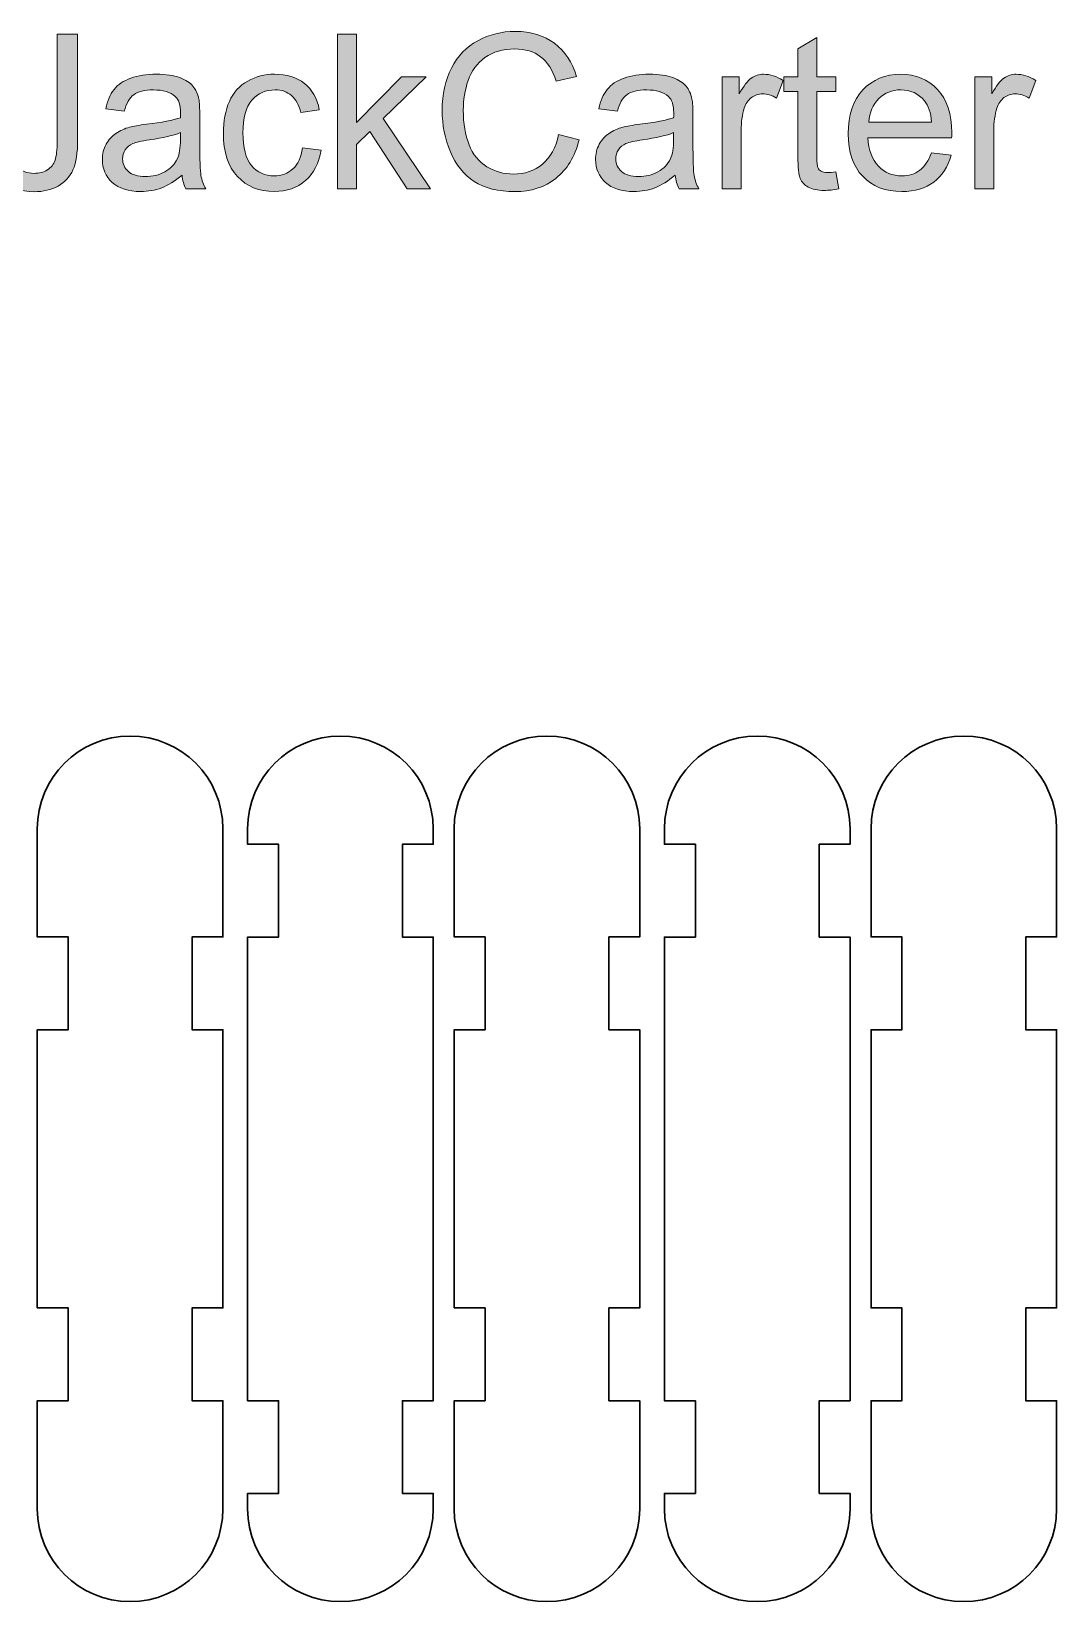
# Model space of a CAD drawing. Header units: inches. Extents: x 1117 to 1992, y -2324 to -585.
# Drawn here: x 1371.9 to 1405.1, y -2223.3 to -2172.5 of the extents above; entities that cross this region are included whole.
import ezdxf

# ---------------------------------------------------------------- set-up
doc = ezdxf.new("R2010")
doc.units = ezdxf.units.IN
doc.header["$MEASUREMENT"] = 0
doc.layers.add('Layer 1', color=7, linetype='Continuous')

# ---------------------------------------------------------------- blocks, each defined once
blk = doc.blocks.new('block 247')
at = {"layer": 'Layer 1', "true_color": 0x010101}
h = blk.add_hatch(color=18, dxfattribs=at)
h.dxf.hatch_style = 2
edge = h.paths.add_edge_path()
edge.add_spline(control_points=[(1388.951, -2175.848), (1388.951, -2175.848), (1389.615, -2176.016), (1389.615, -2176.016), (1389.475, -2176.56), (1389.225, -2176.976), (1388.865, -2177.262), (1388.504, -2177.547), (1388.062, -2177.69), (1387.539, -2177.69), (1387, -2177.69), (1386.561, -2177.58), (1386.222, -2177.361), (1385.884, -2177.141), (1385.627, -2176.822), (1385.45, -2176.405), (1385.274, -2175.987), (1385.186, -2175.541), (1385.186, -2175.061), (1385.186, -2174.539), (1385.285, -2174.084), (1385.485, -2173.696), (1385.684, -2173.307), (1385.968, -2173.012), (1386.336, -2172.81), (1386.704, -2172.608), (1387.109, -2172.508), (1387.551, -2172.508), (1388.052, -2172.508), (1388.473, -2172.635), (1388.815, -2172.891), (1389.157, -2173.147), (1389.396, -2173.505), (1389.53, -2173.968), (1389.53, -2173.968), (1388.876, -2174.122), (1388.876, -2174.122), (1388.76, -2173.757), (1388.591, -2173.492), (1388.37, -2173.326), (1388.149, -2173.159), (1387.871, -2173.076), (1387.536, -2173.076), (1387.151, -2173.076), (1386.829, -2173.168), (1386.57, -2173.353), (1386.313, -2173.537), (1386.131, -2173.786), (1386.025, -2174.095), (1385.921, -2174.407), (1385.869, -2174.727), (1385.869, -2175.058), (1385.869, -2175.484), (1385.931, -2175.857), (1386.054, -2176.174), (1386.179, -2176.491), (1386.372, -2176.729), (1386.634, -2176.887), (1386.897, -2177.045), (1387.18, -2177.123), (1387.485, -2177.123), (1387.857, -2177.123), (1388.171, -2177.016), (1388.429, -2176.803), (1388.686, -2176.588), (1388.86, -2176.269), (1388.951, -2175.848)], knot_values=[0, 0, 0, 0, 1, 1, 1, 2, 2, 2, 3, 3, 3, 4, 4, 4, 5, 5, 5, 6, 6, 6, 7, 7, 7, 8, 8, 8, 9, 9, 9, 10, 10, 10, 11, 11, 11, 12, 12, 12, 13, 13, 13, 14, 14, 14, 15, 15, 15, 16, 16, 16, 17, 17, 17, 18, 18, 18, 19, 19, 19, 20, 20, 20, 21, 21, 21, 22, 22, 22, 22], degree=3, periodic=1)
h = blk.add_hatch(color=18, dxfattribs=at)
h.dxf.hatch_style = 2
edge = h.paths.add_edge_path()
edge.add_spline(control_points=[(1370.644, -2176.183), (1370.644, -2176.183), (1371.242, -2176.102), (1371.242, -2176.102), (1371.258, -2176.485), (1371.33, -2176.747), (1371.457, -2176.888), (1371.584, -2177.03), (1371.761, -2177.101), (1371.987, -2177.101), (1372.154, -2177.101), (1372.297, -2177.063), (1372.418, -2176.986), (1372.539, -2176.91), (1372.622, -2176.807), (1372.668, -2176.675), (1372.713, -2176.544), (1372.735, -2176.335), (1372.735, -2176.048), (1372.735, -2176.048), (1372.735, -2172.596), (1372.735, -2172.596), (1372.735, -2172.596), (1373.398, -2172.596), (1373.398, -2172.596), (1373.398, -2172.596), (1373.398, -2176.012), (1373.398, -2176.012), (1373.398, -2176.431), (1373.348, -2176.755), (1373.246, -2176.986), (1373.145, -2177.216), (1372.984, -2177.391), (1372.764, -2177.512), (1372.544, -2177.633), (1372.287, -2177.693), (1371.991, -2177.693), (1371.551, -2177.693), (1371.214, -2177.568), (1370.981, -2177.314), (1370.748, -2177.058), (1370.635, -2176.682), (1370.644, -2176.183)], knot_values=[0, 0, 0, 0, 1, 1, 1, 2, 2, 2, 3, 3, 3, 4, 4, 4, 5, 5, 5, 6, 6, 6, 7, 7, 7, 8, 8, 8, 9, 9, 9, 10, 10, 10, 11, 11, 11, 12, 12, 12, 13, 13, 13, 14, 14, 14, 14], degree=3, periodic=1)
h = blk.add_hatch(color=18, dxfattribs=at)
h.dxf.hatch_style = 2
h.paths.add_polyline_path([(1381.801, -2177.605), (1381.801, -2172.594), (1382.416, -2172.594), (1382.416, -2175.453), (1383.872, -2173.975), (1384.668, -2173.975), (1383.28, -2175.322), (1384.808, -2177.605), (1384.05, -2177.605), (1382.85, -2175.749), (1382.417, -2176.166), (1382.417, -2177.605)])
h = blk.add_hatch(color=18, dxfattribs=at)
h.dxf.hatch_style = 2
edge = h.paths.add_edge_path()
edge.add_spline(control_points=[(1397.92, -2177.055), (1397.92, -2177.055), (1398.009, -2177.598), (1398.009, -2177.598), (1397.836, -2177.635), (1397.68, -2177.652), (1397.544, -2177.652), (1397.321, -2177.652), (1397.148, -2177.617), (1397.024, -2177.546), (1396.901, -2177.475), (1396.814, -2177.383), (1396.765, -2177.268), (1396.715, -2177.153), (1396.69, -2176.91), (1396.69, -2176.541), (1396.69, -2176.541), (1396.69, -2174.453), (1396.69, -2174.453), (1396.69, -2174.453), (1396.239, -2174.453), (1396.239, -2174.453), (1396.239, -2174.453), (1396.239, -2173.974), (1396.239, -2173.974), (1396.239, -2173.974), (1396.69, -2173.974), (1396.69, -2173.974), (1396.69, -2173.974), (1396.69, -2173.075), (1396.69, -2173.075), (1396.69, -2173.075), (1397.301, -2172.706), (1397.301, -2172.706), (1397.301, -2172.706), (1397.301, -2173.974), (1397.301, -2173.974), (1397.301, -2173.974), (1397.92, -2173.974), (1397.92, -2173.974), (1397.92, -2173.974), (1397.92, -2174.453), (1397.92, -2174.453), (1397.92, -2174.453), (1397.301, -2174.453), (1397.301, -2174.453), (1397.301, -2174.453), (1397.301, -2176.575), (1397.301, -2176.575), (1397.301, -2176.751), (1397.312, -2176.864), (1397.334, -2176.913), (1397.356, -2176.965), (1397.391, -2177.004), (1397.44, -2177.033), (1397.489, -2177.063), (1397.559, -2177.077), (1397.65, -2177.077), (1397.718, -2177.078), (1397.808, -2177.071), (1397.92, -2177.055)], knot_values=[0, 0, 0, 0, 1, 1, 1, 2, 2, 2, 3, 3, 3, 4, 4, 4, 5, 5, 5, 6, 6, 6, 7, 7, 7, 8, 8, 8, 9, 9, 9, 10, 10, 10, 11, 11, 11, 12, 12, 12, 13, 13, 13, 14, 14, 14, 15, 15, 15, 16, 16, 16, 17, 17, 17, 18, 18, 18, 19, 19, 19, 20, 20, 20, 20], degree=3, periodic=1)
h = blk.add_hatch(color=18, dxfattribs=at)
h.dxf.hatch_style = 2
edge = h.paths.add_edge_path()
edge.add_spline(control_points=[(1376.773, -2177.157), (1376.545, -2177.351), (1376.325, -2177.488), (1376.115, -2177.568), (1375.904, -2177.647), (1375.678, -2177.687), (1375.437, -2177.687), (1375.038, -2177.687), (1374.732, -2177.59), (1374.518, -2177.395), (1374.304, -2177.2), (1374.197, -2176.951), (1374.197, -2176.648), (1374.197, -2176.47), (1374.237, -2176.308), (1374.318, -2176.161), (1374.399, -2176.014), (1374.505, -2175.896), (1374.636, -2175.807), (1374.766, -2175.718), (1374.914, -2175.651), (1375.079, -2175.605), (1375.199, -2175.574), (1375.381, -2175.543), (1375.626, -2175.513), (1376.122, -2175.454), (1376.487, -2175.383), (1376.722, -2175.3), (1376.725, -2175.217), (1376.726, -2175.163), (1376.726, -2175.14), (1376.726, -2174.889), (1376.668, -2174.712), (1376.552, -2174.61), (1376.395, -2174.471), (1376.161, -2174.401), (1375.851, -2174.401), (1375.562, -2174.401), (1375.348, -2174.453), (1375.211, -2174.555), (1375.073, -2174.655), (1374.971, -2174.835), (1374.905, -2175.092), (1374.905, -2175.092), (1374.304, -2175.011), (1374.304, -2175.011), (1374.358, -2174.753), (1374.448, -2174.546), (1374.574, -2174.386), (1374.7, -2174.227), (1374.881, -2174.106), (1375.118, -2174.02), (1375.355, -2173.935), (1375.629, -2173.893), (1375.941, -2173.893), (1376.251, -2173.893), (1376.504, -2173.93), (1376.697, -2174.003), (1376.891, -2174.075), (1377.033, -2174.167), (1377.125, -2174.278), (1377.216, -2174.388), (1377.279, -2174.528), (1377.316, -2174.697), (1377.337, -2174.801), (1377.347, -2174.99), (1377.347, -2175.264), (1377.347, -2175.264), (1377.347, -2176.084), (1377.347, -2176.084), (1377.347, -2176.656), (1377.36, -2177.018), (1377.386, -2177.168), (1377.412, -2177.321), (1377.464, -2177.466), (1377.541, -2177.604), (1377.541, -2177.604), (1376.898, -2177.604), (1376.898, -2177.604), (1376.832, -2177.477), (1376.791, -2177.328), (1376.773, -2177.157)], knot_values=[0, 0, 0, 0, 1, 1, 1, 2, 2, 2, 3, 3, 3, 4, 4, 4, 5, 5, 5, 6, 6, 6, 7, 7, 7, 8, 8, 8, 9, 9, 9, 10, 10, 10, 11, 11, 11, 12, 12, 12, 13, 13, 13, 14, 14, 14, 15, 15, 15, 16, 16, 16, 17, 17, 17, 18, 18, 18, 19, 19, 19, 20, 20, 20, 21, 21, 21, 22, 22, 22, 23, 23, 23, 24, 24, 24, 25, 25, 25, 26, 26, 26, 27, 27, 27, 27], degree=3, periodic=1)
edge = h.paths.add_edge_path()
edge.add_spline(control_points=[(1376.721, -2175.783), (1376.498, -2175.874), (1376.163, -2175.952), (1375.717, -2176.016), (1375.464, -2176.053), (1375.285, -2176.093), (1375.18, -2176.139), (1375.076, -2176.184), (1374.995, -2176.251), (1374.938, -2176.338), (1374.88, -2176.427), (1374.852, -2176.524), (1374.852, -2176.631), (1374.852, -2176.795), (1374.914, -2176.932), (1375.038, -2177.041), (1375.162, -2177.15), (1375.344, -2177.205), (1375.583, -2177.205), (1375.82, -2177.205), (1376.031, -2177.154), (1376.216, -2177.05), (1376.4, -2176.946), (1376.536, -2176.805), (1376.622, -2176.624), (1376.688, -2176.485), (1376.72, -2176.28), (1376.72, -2176.01), (1376.72, -2176.01), (1376.721, -2175.783), (1376.721, -2175.783), (1376.721, -2175.783), (1376.721, -2175.783), (1376.721, -2175.783)], knot_values=[0, 0, 0, 0, 1, 1, 1, 2, 2, 2, 3, 3, 3, 4, 4, 4, 5, 5, 5, 6, 6, 6, 7, 7, 7, 8, 8, 8, 9, 9, 9, 10, 10, 10, 11, 11, 11, 11], degree=3, periodic=1)
h = blk.add_hatch(color=18, dxfattribs=at)
h.dxf.hatch_style = 2
edge = h.paths.add_edge_path()
edge.add_spline(control_points=[(1380.666, -2176.275), (1380.666, -2176.275), (1381.271, -2176.354), (1381.271, -2176.354), (1381.205, -2176.771), (1381.035, -2177.097), (1380.764, -2177.333), (1380.492, -2177.569), (1380.157, -2177.687), (1379.76, -2177.687), (1379.264, -2177.687), (1378.864, -2177.525), (1378.563, -2177.2), (1378.261, -2176.874), (1378.11, -2176.41), (1378.11, -2175.804), (1378.11, -2175.412), (1378.175, -2175.069), (1378.305, -2174.775), (1378.434, -2174.481), (1378.632, -2174.26), (1378.898, -2174.114), (1379.164, -2173.967), (1379.452, -2173.893), (1379.764, -2173.893), (1380.158, -2173.893), (1380.481, -2173.992), (1380.732, -2174.192), (1380.982, -2174.392), (1381.143, -2174.674), (1381.213, -2175.042), (1381.213, -2175.042), (1380.615, -2175.134), (1380.615, -2175.134), (1380.559, -2174.89), (1380.458, -2174.707), (1380.313, -2174.584), (1380.169, -2174.46), (1379.994, -2174.399), (1379.789, -2174.399), (1379.479, -2174.399), (1379.227, -2174.51), (1379.033, -2174.732), (1378.84, -2174.954), (1378.743, -2175.306), (1378.743, -2175.786), (1378.743, -2176.274), (1378.837, -2176.629), (1379.023, -2176.85), (1379.21, -2177.071), (1379.454, -2177.18), (1379.755, -2177.18), (1379.997, -2177.18), (1380.198, -2177.107), (1380.359, -2176.959), (1380.521, -2176.81), (1380.623, -2176.583), (1380.666, -2176.275)], knot_values=[0, 0, 0, 0, 1, 1, 1, 2, 2, 2, 3, 3, 3, 4, 4, 4, 5, 5, 5, 6, 6, 6, 7, 7, 7, 8, 8, 8, 9, 9, 9, 10, 10, 10, 11, 11, 11, 12, 12, 12, 13, 13, 13, 14, 14, 14, 15, 15, 15, 16, 16, 16, 17, 17, 17, 18, 18, 18, 19, 19, 19, 19], degree=3, periodic=1)
h = blk.add_hatch(color=18, dxfattribs=at)
h.dxf.hatch_style = 2
edge = h.paths.add_edge_path()
edge.add_spline(control_points=[(1392.721, -2177.157), (1392.493, -2177.351), (1392.273, -2177.488), (1392.064, -2177.568), (1391.852, -2177.647), (1391.627, -2177.687), (1391.385, -2177.687), (1390.986, -2177.687), (1390.68, -2177.59), (1390.466, -2177.395), (1390.252, -2177.2), (1390.145, -2176.951), (1390.145, -2176.648), (1390.145, -2176.47), (1390.185, -2176.308), (1390.267, -2176.161), (1390.347, -2176.014), (1390.453, -2175.896), (1390.584, -2175.807), (1390.714, -2175.718), (1390.862, -2175.651), (1391.027, -2175.605), (1391.148, -2175.574), (1391.329, -2175.543), (1391.574, -2175.513), (1392.07, -2175.454), (1392.436, -2175.383), (1392.67, -2175.3), (1392.673, -2175.217), (1392.674, -2175.163), (1392.674, -2175.14), (1392.674, -2174.889), (1392.616, -2174.712), (1392.5, -2174.61), (1392.343, -2174.471), (1392.109, -2174.401), (1391.8, -2174.401), (1391.511, -2174.401), (1391.297, -2174.453), (1391.16, -2174.555), (1391.021, -2174.655), (1390.919, -2174.835), (1390.854, -2175.092), (1390.854, -2175.092), (1390.252, -2175.011), (1390.252, -2175.011), (1390.307, -2174.753), (1390.396, -2174.546), (1390.522, -2174.386), (1390.648, -2174.227), (1390.829, -2174.106), (1391.066, -2174.02), (1391.303, -2173.935), (1391.577, -2173.893), (1391.89, -2173.893), (1392.199, -2173.893), (1392.452, -2173.93), (1392.646, -2174.003), (1392.839, -2174.075), (1392.982, -2174.167), (1393.073, -2174.278), (1393.164, -2174.388), (1393.227, -2174.528), (1393.264, -2174.697), (1393.285, -2174.801), (1393.295, -2174.99), (1393.295, -2175.264), (1393.295, -2175.264), (1393.295, -2176.084), (1393.295, -2176.084), (1393.295, -2176.656), (1393.308, -2177.018), (1393.334, -2177.168), (1393.36, -2177.321), (1393.412, -2177.466), (1393.489, -2177.604), (1393.489, -2177.604), (1392.847, -2177.604), (1392.847, -2177.604), (1392.781, -2177.477), (1392.739, -2177.328), (1392.721, -2177.157)], knot_values=[0, 0, 0, 0, 1, 1, 1, 2, 2, 2, 3, 3, 3, 4, 4, 4, 5, 5, 5, 6, 6, 6, 7, 7, 7, 8, 8, 8, 9, 9, 9, 10, 10, 10, 11, 11, 11, 12, 12, 12, 13, 13, 13, 14, 14, 14, 15, 15, 15, 16, 16, 16, 17, 17, 17, 18, 18, 18, 19, 19, 19, 20, 20, 20, 21, 21, 21, 22, 22, 22, 23, 23, 23, 24, 24, 24, 25, 25, 25, 26, 26, 26, 27, 27, 27, 27], degree=3, periodic=1)
edge = h.paths.add_edge_path()
edge.add_spline(control_points=[(1392.67, -2175.783), (1392.446, -2175.874), (1392.111, -2175.952), (1391.665, -2176.016), (1391.412, -2176.053), (1391.233, -2176.093), (1391.129, -2176.139), (1391.024, -2176.184), (1390.944, -2176.251), (1390.886, -2176.338), (1390.828, -2176.427), (1390.8, -2176.524), (1390.8, -2176.631), (1390.8, -2176.795), (1390.862, -2176.932), (1390.986, -2177.041), (1391.111, -2177.15), (1391.292, -2177.205), (1391.532, -2177.205), (1391.769, -2177.205), (1391.979, -2177.154), (1392.164, -2177.05), (1392.348, -2176.946), (1392.484, -2176.805), (1392.571, -2176.624), (1392.637, -2176.485), (1392.669, -2176.28), (1392.669, -2176.01), (1392.669, -2176.01), (1392.67, -2175.783), (1392.67, -2175.783), (1392.67, -2175.783), (1392.67, -2175.783), (1392.67, -2175.783)], knot_values=[0, 0, 0, 0, 1, 1, 1, 2, 2, 2, 3, 3, 3, 4, 4, 4, 5, 5, 5, 6, 6, 6, 7, 7, 7, 8, 8, 8, 9, 9, 9, 10, 10, 10, 11, 11, 11, 11], degree=3, periodic=1)
h = blk.add_hatch(color=18, dxfattribs=at)
h.dxf.hatch_style = 2
edge = h.paths.add_edge_path()
edge.add_spline(control_points=[(1394.239, -2177.605), (1394.239, -2177.605), (1394.239, -2173.975), (1394.239, -2173.975), (1394.239, -2173.975), (1394.792, -2173.975), (1394.792, -2173.975), (1394.792, -2173.975), (1394.792, -2174.527), (1394.792, -2174.527), (1394.933, -2174.269), (1395.064, -2174.1), (1395.183, -2174.017), (1395.303, -2173.936), (1395.435, -2173.894), (1395.578, -2173.894), (1395.785, -2173.894), (1395.996, -2173.96), (1396.21, -2174.093), (1396.21, -2174.093), (1395.997, -2174.663), (1395.997, -2174.663), (1395.847, -2174.574), (1395.696, -2174.53), (1395.547, -2174.53), (1395.412, -2174.53), (1395.291, -2174.57), (1395.185, -2174.651), (1395.077, -2174.732), (1395.001, -2174.844), (1394.956, -2174.988), (1394.888, -2175.207), (1394.854, -2175.446), (1394.854, -2175.706), (1394.854, -2175.706), (1394.854, -2177.606), (1394.854, -2177.606), (1394.854, -2177.606), (1394.239, -2177.605), (1394.239, -2177.605), (1394.239, -2177.605), (1394.239, -2177.605), (1394.239, -2177.605)], knot_values=[0, 0, 0, 0, 1, 1, 1, 2, 2, 2, 3, 3, 3, 4, 4, 4, 5, 5, 5, 6, 6, 6, 7, 7, 7, 8, 8, 8, 9, 9, 9, 10, 10, 10, 11, 11, 11, 12, 12, 12, 13, 13, 13, 14, 14, 14, 14], degree=3, periodic=1)
h = blk.add_hatch(color=18, dxfattribs=at)
h.dxf.hatch_style = 2
edge = h.paths.add_edge_path()
edge.add_spline(control_points=[(1401.007, -2176.436), (1401.007, -2176.436), (1401.642, -2176.515), (1401.642, -2176.515), (1401.543, -2176.886), (1401.356, -2177.174), (1401.086, -2177.38), (1400.814, -2177.585), (1400.468, -2177.687), (1400.047, -2177.687), (1399.516, -2177.687), (1399.095, -2177.524), (1398.784, -2177.196), (1398.472, -2176.869), (1398.318, -2176.41), (1398.318, -2175.821), (1398.318, -2175.21), (1398.475, -2174.737), (1398.789, -2174.399), (1399.104, -2174.062), (1399.512, -2173.893), (1400.013, -2173.893), (1400.499, -2173.893), (1400.895, -2174.059), (1401.202, -2174.388), (1401.51, -2174.719), (1401.664, -2175.183), (1401.664, -2175.782), (1401.664, -2175.819), (1401.663, -2175.873), (1401.661, -2175.946), (1401.661, -2175.946), (1398.953, -2175.946), (1398.953, -2175.946), (1398.975, -2176.345), (1399.089, -2176.65), (1399.292, -2176.864), (1399.495, -2177.075), (1399.748, -2177.18), (1400.051, -2177.18), (1400.276, -2177.18), (1400.469, -2177.121), (1400.628, -2177.002), (1400.787, -2176.885), (1400.913, -2176.696), (1401.007, -2176.436)], knot_values=[0, 0, 0, 0, 1, 1, 1, 2, 2, 2, 3, 3, 3, 4, 4, 4, 5, 5, 5, 6, 6, 6, 7, 7, 7, 8, 8, 8, 9, 9, 9, 10, 10, 10, 11, 11, 11, 12, 12, 12, 13, 13, 13, 14, 14, 14, 15, 15, 15, 15], degree=3, periodic=1)
edge = h.paths.add_edge_path()
edge.add_spline(control_points=[(1398.986, -2175.441), (1398.986, -2175.441), (1401.013, -2175.441), (1401.013, -2175.441), (1400.986, -2175.136), (1400.908, -2174.907), (1400.781, -2174.754), (1400.585, -2174.517), (1400.331, -2174.399), (1400.019, -2174.399), (1399.736, -2174.399), (1399.498, -2174.494), (1399.306, -2174.683), (1399.113, -2174.872), (1399.007, -2175.124), (1398.986, -2175.441)], knot_values=[0, 0, 0, 0, 1, 1, 1, 2, 2, 2, 3, 3, 3, 4, 4, 4, 5, 5, 5, 5], degree=3, periodic=1)
h = blk.add_hatch(color=18, dxfattribs=at)
h.dxf.hatch_style = 2
edge = h.paths.add_edge_path()
edge.add_spline(control_points=[(1402.407, -2177.605), (1402.407, -2177.605), (1402.407, -2173.975), (1402.407, -2173.975), (1402.407, -2173.975), (1402.961, -2173.975), (1402.961, -2173.975), (1402.961, -2173.975), (1402.961, -2174.527), (1402.961, -2174.527), (1403.102, -2174.269), (1403.233, -2174.1), (1403.352, -2174.017), (1403.472, -2173.936), (1403.603, -2173.894), (1403.747, -2173.894), (1403.954, -2173.894), (1404.165, -2173.96), (1404.379, -2174.093), (1404.379, -2174.093), (1404.167, -2174.663), (1404.167, -2174.663), (1404.016, -2174.574), (1403.865, -2174.53), (1403.716, -2174.53), (1403.581, -2174.53), (1403.461, -2174.57), (1403.353, -2174.651), (1403.247, -2174.732), (1403.17, -2174.844), (1403.125, -2174.988), (1403.058, -2175.207), (1403.023, -2175.446), (1403.023, -2175.706), (1403.023, -2175.706), (1403.023, -2177.606), (1403.023, -2177.606), (1403.023, -2177.606), (1402.407, -2177.605), (1402.407, -2177.605), (1402.407, -2177.605), (1402.407, -2177.605), (1402.407, -2177.605)], knot_values=[0, 0, 0, 0, 1, 1, 1, 2, 2, 2, 3, 3, 3, 4, 4, 4, 5, 5, 5, 6, 6, 6, 7, 7, 7, 8, 8, 8, 9, 9, 9, 10, 10, 10, 11, 11, 11, 12, 12, 12, 13, 13, 13, 14, 14, 14, 14], degree=3, periodic=1)
at = {"layer": 'Layer 1', "lineweight": 0}
blk.add_lwpolyline([(1381.801, -2177.605), (1381.801, -2172.594), (1382.416, -2172.594), (1382.416, -2175.453), (1383.872, -2173.975), (1384.668, -2173.975), (1383.28, -2175.322), (1384.808, -2177.605), (1384.05, -2177.605), (1382.85, -2175.749), (1382.417, -2176.166), (1382.417, -2177.605), (1381.801, -2177.605)], dxfattribs=at)
for points, knots in [([(1388.951, -2175.848), (1388.951, -2175.848), (1389.615, -2176.016), (1389.615, -2176.016), (1389.475, -2176.56), (1389.225, -2176.976), (1388.865, -2177.262), (1388.504, -2177.547), (1388.062, -2177.69), (1387.539, -2177.69), (1387, -2177.69), (1386.561, -2177.58), (1386.222, -2177.361), (1385.884, -2177.141), (1385.627, -2176.822), (1385.45, -2176.405), (1385.274, -2175.987), (1385.186, -2175.541), (1385.186, -2175.061), (1385.186, -2174.539), (1385.285, -2174.084), (1385.485, -2173.696), (1385.684, -2173.307), (1385.968, -2173.012), (1386.336, -2172.81), (1386.704, -2172.608), (1387.109, -2172.508), (1387.551, -2172.508), (1388.052, -2172.508), (1388.473, -2172.635), (1388.815, -2172.891), (1389.157, -2173.147), (1389.396, -2173.505), (1389.53, -2173.968), (1389.53, -2173.968), (1388.876, -2174.122), (1388.876, -2174.122), (1388.76, -2173.757), (1388.591, -2173.492), (1388.37, -2173.326), (1388.149, -2173.159), (1387.871, -2173.076), (1387.536, -2173.076), (1387.151, -2173.076), (1386.829, -2173.168), (1386.57, -2173.353), (1386.313, -2173.537), (1386.131, -2173.786), (1386.025, -2174.095), (1385.921, -2174.407), (1385.869, -2174.727), (1385.869, -2175.058), (1385.869, -2175.484), (1385.931, -2175.857), (1386.054, -2176.174), (1386.179, -2176.491), (1386.372, -2176.729), (1386.634, -2176.887), (1386.897, -2177.045), (1387.18, -2177.123), (1387.485, -2177.123), (1387.857, -2177.123), (1388.171, -2177.016), (1388.429, -2176.803), (1388.686, -2176.588), (1388.86, -2176.269), (1388.951, -2175.848)], [0, 0, 0, 0, 1, 1, 1, 2, 2, 2, 3, 3, 3, 4, 4, 4, 5, 5, 5, 6, 6, 6, 7, 7, 7, 8, 8, 8, 9, 9, 9, 10, 10, 10, 11, 11, 11, 12, 12, 12, 13, 13, 13, 14, 14, 14, 15, 15, 15, 16, 16, 16, 17, 17, 17, 18, 18, 18, 19, 19, 19, 20, 20, 20, 21, 21, 21, 22, 22, 22, 22]), ([(1370.644, -2176.183), (1370.644, -2176.183), (1371.242, -2176.102), (1371.242, -2176.102), (1371.258, -2176.485), (1371.33, -2176.747), (1371.457, -2176.888), (1371.584, -2177.03), (1371.761, -2177.101), (1371.987, -2177.101), (1372.154, -2177.101), (1372.297, -2177.063), (1372.418, -2176.986), (1372.539, -2176.91), (1372.622, -2176.807), (1372.668, -2176.675), (1372.713, -2176.544), (1372.735, -2176.335), (1372.735, -2176.048), (1372.735, -2176.048), (1372.735, -2172.596), (1372.735, -2172.596), (1372.735, -2172.596), (1373.398, -2172.596), (1373.398, -2172.596), (1373.398, -2172.596), (1373.398, -2176.012), (1373.398, -2176.012), (1373.398, -2176.431), (1373.348, -2176.755), (1373.246, -2176.986), (1373.145, -2177.216), (1372.984, -2177.391), (1372.764, -2177.512), (1372.544, -2177.633), (1372.287, -2177.693), (1371.991, -2177.693), (1371.551, -2177.693), (1371.214, -2177.568), (1370.981, -2177.314), (1370.748, -2177.058), (1370.635, -2176.682), (1370.644, -2176.183)], [0, 0, 0, 0, 1, 1, 1, 2, 2, 2, 3, 3, 3, 4, 4, 4, 5, 5, 5, 6, 6, 6, 7, 7, 7, 8, 8, 8, 9, 9, 9, 10, 10, 10, 11, 11, 11, 12, 12, 12, 13, 13, 13, 14, 14, 14, 14]), ([(1397.92, -2177.055), (1397.92, -2177.055), (1398.009, -2177.598), (1398.009, -2177.598), (1397.836, -2177.635), (1397.68, -2177.652), (1397.544, -2177.652), (1397.321, -2177.652), (1397.148, -2177.617), (1397.024, -2177.546), (1396.901, -2177.475), (1396.814, -2177.383), (1396.765, -2177.268), (1396.715, -2177.153), (1396.69, -2176.91), (1396.69, -2176.541), (1396.69, -2176.541), (1396.69, -2174.453), (1396.69, -2174.453), (1396.69, -2174.453), (1396.239, -2174.453), (1396.239, -2174.453), (1396.239, -2174.453), (1396.239, -2173.974), (1396.239, -2173.974), (1396.239, -2173.974), (1396.69, -2173.974), (1396.69, -2173.974), (1396.69, -2173.974), (1396.69, -2173.075), (1396.69, -2173.075), (1396.69, -2173.075), (1397.301, -2172.706), (1397.301, -2172.706), (1397.301, -2172.706), (1397.301, -2173.974), (1397.301, -2173.974), (1397.301, -2173.974), (1397.92, -2173.974), (1397.92, -2173.974), (1397.92, -2173.974), (1397.92, -2174.453), (1397.92, -2174.453), (1397.92, -2174.453), (1397.301, -2174.453), (1397.301, -2174.453), (1397.301, -2174.453), (1397.301, -2176.575), (1397.301, -2176.575), (1397.301, -2176.751), (1397.312, -2176.864), (1397.334, -2176.913), (1397.356, -2176.965), (1397.391, -2177.004), (1397.44, -2177.033), (1397.489, -2177.063), (1397.559, -2177.077), (1397.65, -2177.077), (1397.718, -2177.078), (1397.808, -2177.071), (1397.92, -2177.055)], [0, 0, 0, 0, 1, 1, 1, 2, 2, 2, 3, 3, 3, 4, 4, 4, 5, 5, 5, 6, 6, 6, 7, 7, 7, 8, 8, 8, 9, 9, 9, 10, 10, 10, 11, 11, 11, 12, 12, 12, 13, 13, 13, 14, 14, 14, 15, 15, 15, 16, 16, 16, 17, 17, 17, 18, 18, 18, 19, 19, 19, 20, 20, 20, 20]), ([(1376.773, -2177.157), (1376.545, -2177.351), (1376.325, -2177.488), (1376.115, -2177.568), (1375.904, -2177.647), (1375.678, -2177.687), (1375.437, -2177.687), (1375.038, -2177.687), (1374.732, -2177.59), (1374.518, -2177.395), (1374.304, -2177.2), (1374.197, -2176.951), (1374.197, -2176.648), (1374.197, -2176.47), (1374.237, -2176.308), (1374.318, -2176.161), (1374.399, -2176.014), (1374.505, -2175.896), (1374.636, -2175.807), (1374.766, -2175.718), (1374.914, -2175.651), (1375.079, -2175.605), (1375.199, -2175.574), (1375.381, -2175.543), (1375.626, -2175.513), (1376.122, -2175.454), (1376.487, -2175.383), (1376.722, -2175.3), (1376.725, -2175.217), (1376.726, -2175.163), (1376.726, -2175.14), (1376.726, -2174.889), (1376.668, -2174.712), (1376.552, -2174.61), (1376.395, -2174.471), (1376.161, -2174.401), (1375.851, -2174.401), (1375.562, -2174.401), (1375.348, -2174.453), (1375.211, -2174.555), (1375.073, -2174.655), (1374.971, -2174.835), (1374.905, -2175.092), (1374.905, -2175.092), (1374.304, -2175.011), (1374.304, -2175.011), (1374.358, -2174.753), (1374.448, -2174.546), (1374.574, -2174.386), (1374.7, -2174.227), (1374.881, -2174.106), (1375.118, -2174.02), (1375.355, -2173.935), (1375.629, -2173.893), (1375.941, -2173.893), (1376.251, -2173.893), (1376.504, -2173.93), (1376.697, -2174.003), (1376.891, -2174.075), (1377.033, -2174.167), (1377.125, -2174.278), (1377.216, -2174.388), (1377.279, -2174.528), (1377.316, -2174.697), (1377.337, -2174.801), (1377.347, -2174.99), (1377.347, -2175.264), (1377.347, -2175.264), (1377.347, -2176.084), (1377.347, -2176.084), (1377.347, -2176.656), (1377.36, -2177.018), (1377.386, -2177.168), (1377.412, -2177.321), (1377.464, -2177.466), (1377.541, -2177.604), (1377.541, -2177.604), (1376.898, -2177.604), (1376.898, -2177.604), (1376.832, -2177.477), (1376.791, -2177.328), (1376.773, -2177.157)], [0, 0, 0, 0, 1, 1, 1, 2, 2, 2, 3, 3, 3, 4, 4, 4, 5, 5, 5, 6, 6, 6, 7, 7, 7, 8, 8, 8, 9, 9, 9, 10, 10, 10, 11, 11, 11, 12, 12, 12, 13, 13, 13, 14, 14, 14, 15, 15, 15, 16, 16, 16, 17, 17, 17, 18, 18, 18, 19, 19, 19, 20, 20, 20, 21, 21, 21, 22, 22, 22, 23, 23, 23, 24, 24, 24, 25, 25, 25, 26, 26, 26, 27, 27, 27, 27]), ([(1380.666, -2176.275), (1380.666, -2176.275), (1381.271, -2176.354), (1381.271, -2176.354), (1381.205, -2176.771), (1381.035, -2177.097), (1380.764, -2177.333), (1380.492, -2177.569), (1380.157, -2177.687), (1379.76, -2177.687), (1379.264, -2177.687), (1378.864, -2177.525), (1378.563, -2177.2), (1378.261, -2176.874), (1378.11, -2176.41), (1378.11, -2175.804), (1378.11, -2175.412), (1378.175, -2175.069), (1378.305, -2174.775), (1378.434, -2174.481), (1378.632, -2174.26), (1378.898, -2174.114), (1379.164, -2173.967), (1379.452, -2173.893), (1379.764, -2173.893), (1380.158, -2173.893), (1380.481, -2173.992), (1380.732, -2174.192), (1380.982, -2174.392), (1381.143, -2174.674), (1381.213, -2175.042), (1381.213, -2175.042), (1380.615, -2175.134), (1380.615, -2175.134), (1380.559, -2174.89), (1380.458, -2174.707), (1380.313, -2174.584), (1380.169, -2174.46), (1379.994, -2174.399), (1379.789, -2174.399), (1379.479, -2174.399), (1379.227, -2174.51), (1379.033, -2174.732), (1378.84, -2174.954), (1378.743, -2175.306), (1378.743, -2175.786), (1378.743, -2176.274), (1378.837, -2176.629), (1379.023, -2176.85), (1379.21, -2177.071), (1379.454, -2177.18), (1379.755, -2177.18), (1379.997, -2177.18), (1380.198, -2177.107), (1380.359, -2176.959), (1380.521, -2176.81), (1380.623, -2176.583), (1380.666, -2176.275)], [0, 0, 0, 0, 1, 1, 1, 2, 2, 2, 3, 3, 3, 4, 4, 4, 5, 5, 5, 6, 6, 6, 7, 7, 7, 8, 8, 8, 9, 9, 9, 10, 10, 10, 11, 11, 11, 12, 12, 12, 13, 13, 13, 14, 14, 14, 15, 15, 15, 16, 16, 16, 17, 17, 17, 18, 18, 18, 19, 19, 19, 19]), ([(1392.721, -2177.157), (1392.493, -2177.351), (1392.273, -2177.488), (1392.064, -2177.568), (1391.852, -2177.647), (1391.627, -2177.687), (1391.385, -2177.687), (1390.986, -2177.687), (1390.68, -2177.59), (1390.466, -2177.395), (1390.252, -2177.2), (1390.145, -2176.951), (1390.145, -2176.648), (1390.145, -2176.47), (1390.185, -2176.308), (1390.267, -2176.161), (1390.347, -2176.014), (1390.453, -2175.896), (1390.584, -2175.807), (1390.714, -2175.718), (1390.862, -2175.651), (1391.027, -2175.605), (1391.148, -2175.574), (1391.329, -2175.543), (1391.574, -2175.513), (1392.07, -2175.454), (1392.436, -2175.383), (1392.67, -2175.3), (1392.673, -2175.217), (1392.674, -2175.163), (1392.674, -2175.14), (1392.674, -2174.889), (1392.616, -2174.712), (1392.5, -2174.61), (1392.343, -2174.471), (1392.109, -2174.401), (1391.8, -2174.401), (1391.511, -2174.401), (1391.297, -2174.453), (1391.16, -2174.555), (1391.021, -2174.655), (1390.919, -2174.835), (1390.854, -2175.092), (1390.854, -2175.092), (1390.252, -2175.011), (1390.252, -2175.011), (1390.307, -2174.753), (1390.396, -2174.546), (1390.522, -2174.386), (1390.648, -2174.227), (1390.829, -2174.106), (1391.066, -2174.02), (1391.303, -2173.935), (1391.577, -2173.893), (1391.89, -2173.893), (1392.199, -2173.893), (1392.452, -2173.93), (1392.646, -2174.003), (1392.839, -2174.075), (1392.982, -2174.167), (1393.073, -2174.278), (1393.164, -2174.388), (1393.227, -2174.528), (1393.264, -2174.697), (1393.285, -2174.801), (1393.295, -2174.99), (1393.295, -2175.264), (1393.295, -2175.264), (1393.295, -2176.084), (1393.295, -2176.084), (1393.295, -2176.656), (1393.308, -2177.018), (1393.334, -2177.168), (1393.36, -2177.321), (1393.412, -2177.466), (1393.489, -2177.604), (1393.489, -2177.604), (1392.847, -2177.604), (1392.847, -2177.604), (1392.781, -2177.477), (1392.739, -2177.328), (1392.721, -2177.157)], [0, 0, 0, 0, 1, 1, 1, 2, 2, 2, 3, 3, 3, 4, 4, 4, 5, 5, 5, 6, 6, 6, 7, 7, 7, 8, 8, 8, 9, 9, 9, 10, 10, 10, 11, 11, 11, 12, 12, 12, 13, 13, 13, 14, 14, 14, 15, 15, 15, 16, 16, 16, 17, 17, 17, 18, 18, 18, 19, 19, 19, 20, 20, 20, 21, 21, 21, 22, 22, 22, 23, 23, 23, 24, 24, 24, 25, 25, 25, 26, 26, 26, 27, 27, 27, 27]), ([(1394.239, -2177.605), (1394.239, -2177.605), (1394.239, -2173.975), (1394.239, -2173.975), (1394.239, -2173.975), (1394.792, -2173.975), (1394.792, -2173.975), (1394.792, -2173.975), (1394.792, -2174.527), (1394.792, -2174.527), (1394.933, -2174.269), (1395.064, -2174.1), (1395.183, -2174.017), (1395.303, -2173.936), (1395.435, -2173.894), (1395.578, -2173.894), (1395.785, -2173.894), (1395.996, -2173.96), (1396.21, -2174.093), (1396.21, -2174.093), (1395.997, -2174.663), (1395.997, -2174.663), (1395.847, -2174.574), (1395.696, -2174.53), (1395.547, -2174.53), (1395.412, -2174.53), (1395.291, -2174.57), (1395.185, -2174.651), (1395.077, -2174.732), (1395.001, -2174.844), (1394.956, -2174.988), (1394.888, -2175.207), (1394.854, -2175.446), (1394.854, -2175.706), (1394.854, -2175.706), (1394.854, -2177.606), (1394.854, -2177.606), (1394.854, -2177.606), (1394.239, -2177.605), (1394.239, -2177.605), (1394.239, -2177.605), (1394.239, -2177.605), (1394.239, -2177.605)], [0, 0, 0, 0, 1, 1, 1, 2, 2, 2, 3, 3, 3, 4, 4, 4, 5, 5, 5, 6, 6, 6, 7, 7, 7, 8, 8, 8, 9, 9, 9, 10, 10, 10, 11, 11, 11, 12, 12, 12, 13, 13, 13, 14, 14, 14, 14]), ([(1401.007, -2176.436), (1401.007, -2176.436), (1401.642, -2176.515), (1401.642, -2176.515), (1401.543, -2176.886), (1401.356, -2177.174), (1401.086, -2177.38), (1400.814, -2177.585), (1400.468, -2177.687), (1400.047, -2177.687), (1399.516, -2177.687), (1399.095, -2177.524), (1398.784, -2177.196), (1398.472, -2176.869), (1398.318, -2176.41), (1398.318, -2175.821), (1398.318, -2175.21), (1398.475, -2174.737), (1398.789, -2174.399), (1399.104, -2174.062), (1399.512, -2173.893), (1400.013, -2173.893), (1400.499, -2173.893), (1400.895, -2174.059), (1401.202, -2174.388), (1401.51, -2174.719), (1401.664, -2175.183), (1401.664, -2175.782), (1401.664, -2175.819), (1401.663, -2175.873), (1401.661, -2175.946), (1401.661, -2175.946), (1398.953, -2175.946), (1398.953, -2175.946), (1398.975, -2176.345), (1399.089, -2176.65), (1399.292, -2176.864), (1399.495, -2177.075), (1399.748, -2177.18), (1400.051, -2177.18), (1400.276, -2177.18), (1400.469, -2177.121), (1400.628, -2177.002), (1400.787, -2176.885), (1400.913, -2176.696), (1401.007, -2176.436)], [0, 0, 0, 0, 1, 1, 1, 2, 2, 2, 3, 3, 3, 4, 4, 4, 5, 5, 5, 6, 6, 6, 7, 7, 7, 8, 8, 8, 9, 9, 9, 10, 10, 10, 11, 11, 11, 12, 12, 12, 13, 13, 13, 14, 14, 14, 15, 15, 15, 15]), ([(1402.407, -2177.605), (1402.407, -2177.605), (1402.407, -2173.975), (1402.407, -2173.975), (1402.407, -2173.975), (1402.961, -2173.975), (1402.961, -2173.975), (1402.961, -2173.975), (1402.961, -2174.527), (1402.961, -2174.527), (1403.102, -2174.269), (1403.233, -2174.1), (1403.352, -2174.017), (1403.472, -2173.936), (1403.603, -2173.894), (1403.747, -2173.894), (1403.954, -2173.894), (1404.165, -2173.96), (1404.379, -2174.093), (1404.379, -2174.093), (1404.167, -2174.663), (1404.167, -2174.663), (1404.016, -2174.574), (1403.865, -2174.53), (1403.716, -2174.53), (1403.581, -2174.53), (1403.461, -2174.57), (1403.353, -2174.651), (1403.247, -2174.732), (1403.17, -2174.844), (1403.125, -2174.988), (1403.058, -2175.207), (1403.023, -2175.446), (1403.023, -2175.706), (1403.023, -2175.706), (1403.023, -2177.606), (1403.023, -2177.606), (1403.023, -2177.606), (1402.407, -2177.605), (1402.407, -2177.605), (1402.407, -2177.605), (1402.407, -2177.605), (1402.407, -2177.605)], [0, 0, 0, 0, 1, 1, 1, 2, 2, 2, 3, 3, 3, 4, 4, 4, 5, 5, 5, 6, 6, 6, 7, 7, 7, 8, 8, 8, 9, 9, 9, 10, 10, 10, 11, 11, 11, 12, 12, 12, 13, 13, 13, 14, 14, 14, 14]), ([(1398.986, -2175.441), (1398.986, -2175.441), (1401.013, -2175.441), (1401.013, -2175.441), (1400.986, -2175.136), (1400.908, -2174.907), (1400.781, -2174.754), (1400.585, -2174.517), (1400.331, -2174.399), (1400.019, -2174.399), (1399.736, -2174.399), (1399.498, -2174.494), (1399.306, -2174.683), (1399.113, -2174.872), (1399.007, -2175.124), (1398.986, -2175.441)], [0, 0, 0, 0, 1, 1, 1, 2, 2, 2, 3, 3, 3, 4, 4, 4, 5, 5, 5, 5]), ([(1376.721, -2175.783), (1376.498, -2175.874), (1376.163, -2175.952), (1375.717, -2176.016), (1375.464, -2176.053), (1375.285, -2176.093), (1375.18, -2176.139), (1375.076, -2176.184), (1374.995, -2176.251), (1374.938, -2176.338), (1374.88, -2176.427), (1374.852, -2176.524), (1374.852, -2176.631), (1374.852, -2176.795), (1374.914, -2176.932), (1375.038, -2177.041), (1375.162, -2177.15), (1375.344, -2177.205), (1375.583, -2177.205), (1375.82, -2177.205), (1376.031, -2177.154), (1376.216, -2177.05), (1376.4, -2176.946), (1376.536, -2176.805), (1376.622, -2176.624), (1376.688, -2176.485), (1376.72, -2176.28), (1376.72, -2176.01), (1376.72, -2176.01), (1376.721, -2175.783), (1376.721, -2175.783), (1376.721, -2175.783), (1376.721, -2175.783), (1376.721, -2175.783)], [0, 0, 0, 0, 1, 1, 1, 2, 2, 2, 3, 3, 3, 4, 4, 4, 5, 5, 5, 6, 6, 6, 7, 7, 7, 8, 8, 8, 9, 9, 9, 10, 10, 10, 11, 11, 11, 11]), ([(1392.67, -2175.783), (1392.446, -2175.874), (1392.111, -2175.952), (1391.665, -2176.016), (1391.412, -2176.053), (1391.233, -2176.093), (1391.129, -2176.139), (1391.024, -2176.184), (1390.944, -2176.251), (1390.886, -2176.338), (1390.828, -2176.427), (1390.8, -2176.524), (1390.8, -2176.631), (1390.8, -2176.795), (1390.862, -2176.932), (1390.986, -2177.041), (1391.111, -2177.15), (1391.292, -2177.205), (1391.532, -2177.205), (1391.769, -2177.205), (1391.979, -2177.154), (1392.164, -2177.05), (1392.348, -2176.946), (1392.484, -2176.805), (1392.571, -2176.624), (1392.637, -2176.485), (1392.669, -2176.28), (1392.669, -2176.01), (1392.669, -2176.01), (1392.67, -2175.783), (1392.67, -2175.783), (1392.67, -2175.783), (1392.67, -2175.783), (1392.67, -2175.783)], [0, 0, 0, 0, 1, 1, 1, 2, 2, 2, 3, 3, 3, 4, 4, 4, 5, 5, 5, 6, 6, 6, 7, 7, 7, 8, 8, 8, 9, 9, 9, 10, 10, 10, 11, 11, 11, 11])]:
    blk.add_open_spline(points, degree=3, knots=knots, dxfattribs=at)
blk = doc.blocks.new('block 245')
at = {"layer": 'Layer 1'}
blk.add_blockref('block 247', (0, 0), dxfattribs=at)

msp = doc.modelspace()

# ---------------------------------------------------------------- linework, layer by layer
at = {"layer": 'Layer 1', "color": 18, "lineweight": 30, "true_color": 0x010101}
for points in [[(1372.094, -2220.304), (1372.094, -2220.304), (1372.094, -2216.804), (1372.094, -2216.804), (1372.094, -2216.804), (1373.096, -2216.804), (1373.096, -2216.804), (1373.096, -2216.804), (1373.096, -2213.804), (1373.096, -2213.804), (1373.096, -2213.804), (1372.094, -2213.804), (1372.094, -2213.804), (1372.094, -2213.804), (1372.094, -2204.803), (1372.094, -2204.803), (1372.094, -2204.803), (1373.096, -2204.803), (1373.096, -2204.803), (1373.096, -2204.803), (1373.096, -2201.803), (1373.096, -2201.803), (1373.096, -2201.803), (1372.094, -2201.803), (1372.094, -2201.803), (1372.094, -2201.803), (1372.094, -2198.303), (1372.094, -2198.303), (1372.094, -2196.647), (1373.438, -2195.303), (1375.094, -2195.303), (1376.75, -2195.303), (1378.094, -2196.647), (1378.094, -2198.303), (1378.094, -2198.303), (1378.094, -2201.803), (1378.094, -2201.803), (1378.094, -2201.803), (1377.096, -2201.803), (1377.096, -2201.803), (1377.096, -2201.803), (1377.096, -2204.803), (1377.096, -2204.803), (1377.096, -2204.803), (1378.094, -2204.803), (1378.094, -2204.803), (1378.094, -2204.803), (1378.094, -2213.804), (1378.094, -2213.804), (1378.094, -2213.804), (1377.096, -2213.804), (1377.096, -2213.804), (1377.096, -2213.804), (1377.096, -2216.804), (1377.096, -2216.804), (1377.096, -2216.804), (1378.094, -2216.804), (1378.094, -2216.804), (1378.094, -2216.804), (1378.094, -2220.304), (1378.094, -2220.304), (1378.094, -2221.961), (1376.75, -2223.304), (1375.094, -2223.304), (1373.438, -2223.304), (1372.094, -2221.961), (1372.094, -2220.304)], [(1378.895, -2220.304), (1378.895, -2220.304), (1378.895, -2219.805), (1378.895, -2219.805), (1378.895, -2219.805), (1379.897, -2219.805), (1379.897, -2219.805), (1379.897, -2219.805), (1379.897, -2216.805), (1379.897, -2216.805), (1379.897, -2216.805), (1378.895, -2216.805), (1378.895, -2216.805), (1378.895, -2216.805), (1378.895, -2201.805), (1378.895, -2201.805), (1378.895, -2201.805), (1379.897, -2201.805), (1379.897, -2201.805), (1379.897, -2201.805), (1379.897, -2198.804), (1379.897, -2198.804), (1379.897, -2198.804), (1378.895, -2198.804), (1378.895, -2198.804), (1378.895, -2198.804), (1378.895, -2198.303), (1378.895, -2198.303), (1378.895, -2196.647), (1380.239, -2195.303), (1381.895, -2195.303), (1383.552, -2195.303), (1384.896, -2196.647), (1384.896, -2198.303), (1384.896, -2198.303), (1384.896, -2198.804), (1384.896, -2198.804), (1384.896, -2198.804), (1383.898, -2198.804), (1383.898, -2198.804), (1383.898, -2198.804), (1383.898, -2201.805), (1383.898, -2201.805), (1383.898, -2201.805), (1384.896, -2201.805), (1384.896, -2201.805), (1384.896, -2201.805), (1384.896, -2216.805), (1384.896, -2216.805), (1384.896, -2216.805), (1383.898, -2216.805), (1383.898, -2216.805), (1383.898, -2216.805), (1383.898, -2219.805), (1383.898, -2219.805), (1383.898, -2219.805), (1384.896, -2219.805), (1384.896, -2219.805), (1384.896, -2219.805), (1384.896, -2220.304), (1384.896, -2220.304), (1384.896, -2221.961), (1383.552, -2223.304), (1381.895, -2223.304), (1380.239, -2223.304), (1378.895, -2221.961), (1378.895, -2220.304)], [(1385.574, -2220.304), (1385.574, -2220.304), (1385.574, -2216.804), (1385.574, -2216.804), (1385.574, -2216.804), (1386.576, -2216.804), (1386.576, -2216.804), (1386.576, -2216.804), (1386.576, -2213.804), (1386.576, -2213.804), (1386.576, -2213.804), (1385.574, -2213.804), (1385.574, -2213.804), (1385.574, -2213.804), (1385.574, -2204.803), (1385.574, -2204.803), (1385.574, -2204.803), (1386.576, -2204.803), (1386.576, -2204.803), (1386.576, -2204.803), (1386.576, -2201.803), (1386.576, -2201.803), (1386.576, -2201.803), (1385.574, -2201.803), (1385.574, -2201.803), (1385.574, -2201.803), (1385.574, -2198.303), (1385.574, -2198.303), (1385.574, -2196.647), (1386.918, -2195.303), (1388.574, -2195.303), (1390.23, -2195.303), (1391.574, -2196.647), (1391.574, -2198.303), (1391.574, -2198.303), (1391.574, -2201.803), (1391.574, -2201.803), (1391.574, -2201.803), (1390.576, -2201.803), (1390.576, -2201.803), (1390.576, -2201.803), (1390.576, -2204.803), (1390.576, -2204.803), (1390.576, -2204.803), (1391.574, -2204.803), (1391.574, -2204.803), (1391.574, -2204.803), (1391.574, -2213.804), (1391.574, -2213.804), (1391.574, -2213.804), (1390.576, -2213.804), (1390.576, -2213.804), (1390.576, -2213.804), (1390.576, -2216.804), (1390.576, -2216.804), (1390.576, -2216.804), (1391.574, -2216.804), (1391.574, -2216.804), (1391.574, -2216.804), (1391.574, -2220.304), (1391.574, -2220.304), (1391.574, -2221.961), (1390.23, -2223.304), (1388.574, -2223.304), (1386.918, -2223.304), (1385.574, -2221.961), (1385.574, -2220.304)], [(1392.375, -2220.304), (1392.375, -2220.304), (1392.375, -2219.805), (1392.375, -2219.805), (1392.375, -2219.805), (1393.377, -2219.805), (1393.377, -2219.805), (1393.377, -2219.805), (1393.377, -2216.805), (1393.377, -2216.805), (1393.377, -2216.805), (1392.375, -2216.805), (1392.375, -2216.805), (1392.375, -2216.805), (1392.375, -2201.805), (1392.375, -2201.805), (1392.375, -2201.805), (1393.377, -2201.805), (1393.377, -2201.805), (1393.377, -2201.805), (1393.377, -2198.804), (1393.377, -2198.804), (1393.377, -2198.804), (1392.375, -2198.804), (1392.375, -2198.804), (1392.375, -2198.804), (1392.375, -2198.303), (1392.375, -2198.303), (1392.375, -2196.647), (1393.719, -2195.303), (1395.375, -2195.303), (1397.032, -2195.303), (1398.376, -2196.647), (1398.376, -2198.303), (1398.376, -2198.303), (1398.376, -2198.804), (1398.376, -2198.804), (1398.376, -2198.804), (1397.378, -2198.804), (1397.378, -2198.804), (1397.378, -2198.804), (1397.378, -2201.805), (1397.378, -2201.805), (1397.378, -2201.805), (1398.376, -2201.805), (1398.376, -2201.805), (1398.376, -2201.805), (1398.376, -2216.805), (1398.376, -2216.805), (1398.376, -2216.805), (1397.378, -2216.805), (1397.378, -2216.805), (1397.378, -2216.805), (1397.378, -2219.805), (1397.378, -2219.805), (1397.378, -2219.805), (1398.376, -2219.805), (1398.376, -2219.805), (1398.376, -2219.805), (1398.376, -2220.304), (1398.376, -2220.304), (1398.376, -2221.961), (1397.032, -2223.304), (1395.375, -2223.304), (1393.719, -2223.304), (1392.375, -2221.961), (1392.375, -2220.304)], [(1399.054, -2220.304), (1399.054, -2220.304), (1399.054, -2216.804), (1399.054, -2216.804), (1399.054, -2216.804), (1400.055, -2216.804), (1400.055, -2216.804), (1400.055, -2216.804), (1400.055, -2213.804), (1400.055, -2213.804), (1400.055, -2213.804), (1399.054, -2213.804), (1399.054, -2213.804), (1399.054, -2213.804), (1399.054, -2204.803), (1399.054, -2204.803), (1399.054, -2204.803), (1400.055, -2204.803), (1400.055, -2204.803), (1400.055, -2204.803), (1400.055, -2201.803), (1400.055, -2201.803), (1400.055, -2201.803), (1399.054, -2201.803), (1399.054, -2201.803), (1399.054, -2201.803), (1399.054, -2198.303), (1399.054, -2198.303), (1399.054, -2196.647), (1400.398, -2195.303), (1402.054, -2195.303), (1403.711, -2195.303), (1405.054, -2196.647), (1405.054, -2198.303), (1405.054, -2198.303), (1405.054, -2201.803), (1405.054, -2201.803), (1405.054, -2201.803), (1404.056, -2201.803), (1404.056, -2201.803), (1404.056, -2201.803), (1404.056, -2204.803), (1404.056, -2204.803), (1404.056, -2204.803), (1405.054, -2204.803), (1405.054, -2204.803), (1405.054, -2204.803), (1405.054, -2213.804), (1405.054, -2213.804), (1405.054, -2213.804), (1404.056, -2213.804), (1404.056, -2213.804), (1404.056, -2213.804), (1404.056, -2216.804), (1404.056, -2216.804), (1404.056, -2216.804), (1405.054, -2216.804), (1405.054, -2216.804), (1405.054, -2216.804), (1405.054, -2220.304), (1405.054, -2220.304), (1405.054, -2221.961), (1403.711, -2223.304), (1402.054, -2223.304), (1400.397, -2223.304), (1399.054, -2221.961), (1399.054, -2220.304)]]:
    msp.add_open_spline(points, degree=3, knots=[0, 0, 0, 0, 1, 1, 1, 2, 2, 2, 3, 3, 3, 4, 4, 4, 5, 5, 5, 6, 6, 6, 7, 7, 7, 8, 8, 8, 9, 9, 9, 10, 10, 10, 11, 11, 11, 12, 12, 12, 13, 13, 13, 14, 14, 14, 15, 15, 15, 16, 16, 16, 17, 17, 17, 18, 18, 18, 19, 19, 19, 20, 20, 20, 21, 21, 21, 22, 22, 22, 22], dxfattribs=at)

# ---------------------------------------------------------------- block references
at = {"layer": 'Layer 1'}
msp.add_blockref('block 245', (0, 0), dxfattribs=at)

doc.saveas('drawing.dxf')
